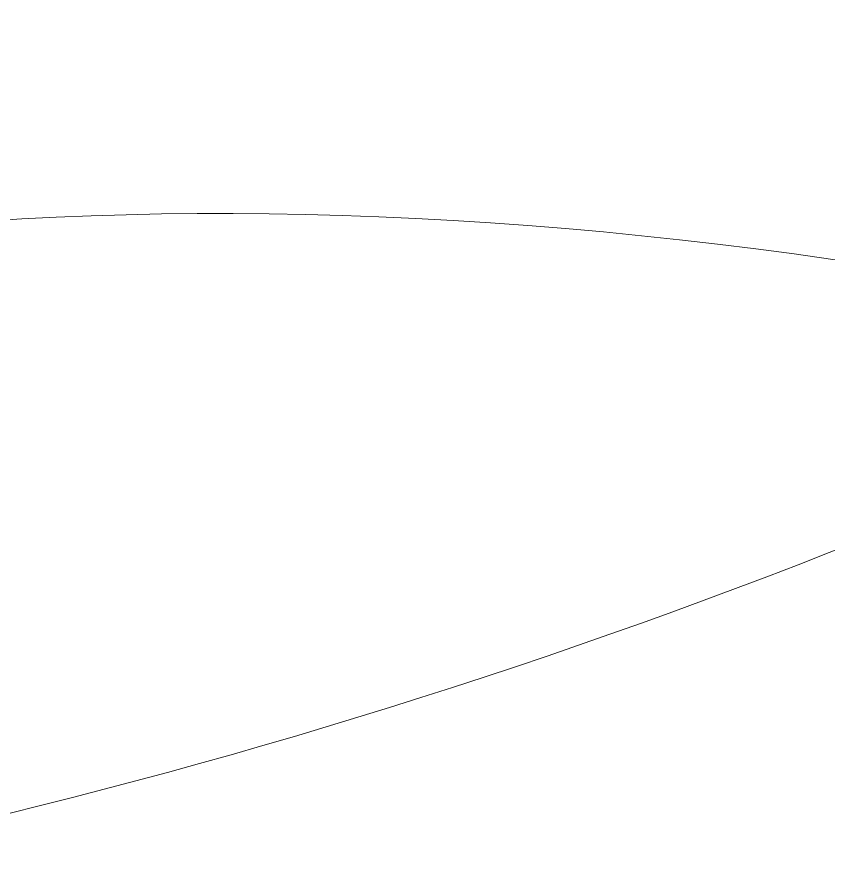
# Model space of a CAD drawing. Extents: x -864 to 2539, y -2536 to -44.
# Drawn here: x 874.9 to 887.81, y -839.27 to -825.91 of the extents above; entities that cross this region are included whole.
import ezdxf

# ---------------------------------------------------------------- set-up
doc = ezdxf.new("R2010")
doc.units = 0
doc.header["$MEASUREMENT"] = 0
doc.layers.add('Layer 1', color=7, linetype='Continuous', lineweight=0)

msp = doc.modelspace()

# ---------------------------------------------------------------- linework, layer by layer
at = {"layer": 'Layer 1'}
for points, knots in [([(978.18, -956.615), (976.98, -952.275), (974.89, -948.625), (971.93, -945.715), (967.19, -941.065), (957.91, -935.055), (943.57, -927.325), (930.41, -920.235), (918.06, -912.845), (906.82, -905.335), (940.44, -868.065), (957.48, -817.305), (957.48, -754.405), (957.48, -712.345), (949.68, -675.185), (934.29, -643.955), (918.86, -612.635), (895.81, -588.145), (865.77, -571.145), (835.78, -554.185), (799.42, -545.585), (757.68, -545.585), (726.93, -545.585), (699.07, -550.465), (674.87, -560.085), (650.63, -569.725), (629.77, -583.845), (612.87, -602.035), (595.97, -620.205), (582.9, -642.535), (574, -668.405), (565.13, -694.195), (560.63, -722.955), (560.63, -753.855), (560.63, -784.205), (564.94, -812.675), (573.45, -838.475), (581.98, -864.345), (594.86, -886.995), (611.75, -905.795), (628.65, -924.635), (649.84, -939.265), (674.73, -949.265), (699.57, -959.255), (728.03, -964.325), (759.33, -964.325), (797.42, -964.325), (830.12, -957.625), (856.54, -944.415), (870.34, -954.305), (883.24, -963.105), (894.9, -970.575), (906.85, -978.245), (917.43, -984.175), (926.34, -988.225), (935.41, -992.335), (943.28, -994.415), (949.73, -994.415), (957.88, -994.415), (964.91, -991.305), (970.64, -985.145), (970.68, -985.105), (970.72, -985.055), (970.76, -985.015), (976.47, -978.825), (979.37, -972.475), (979.37, -966.155), (979.37, -962.675), (978.97, -959.495), (978.18, -956.615)], [0, 0, 0, 0, 1, 1, 1, 2, 2, 2, 3, 3, 3, 4, 4, 4, 5, 5, 5, 6, 6, 6, 7, 7, 7, 8, 8, 8, 9, 9, 9, 10, 10, 10, 11, 11, 11, 12, 12, 12, 13, 13, 13, 14, 14, 14, 15, 15, 15, 16, 16, 16, 17, 17, 17, 18, 18, 18, 19, 19, 19, 20, 20, 20, 21, 21, 21, 22, 22, 22, 23, 23, 23, 23]), ([(920.818, -836.488), (920.685, -836.488), (920.593, -836.541), (920.46, -836.554), (917.013, -833.239), (912.916, -830.482), (908.263, -828.599), (893.563, -822.606), (878.761, -823.049), (863.878, -825.055), (865.002, -822.1), (866.041, -819.082), (866.98, -815.995), (867.276, -815.02), (867.561, -814.031), (867.842, -813.037), (879.363, -812.752), (890.824, -812.322), (902.217, -814.691), (912.983, -816.932), (922.436, -819.73), (933.559, -817.873), (938.179, -817.102), (942.762, -816.146), (947.324, -815.071), (945.709, -822.444), (943.768, -829.571), (941.522, -836.462), (934.56, -837.333), (927.217, -836.835), (920.818, -836.488)], [0, 0, 0, 0, 1, 1, 1, 2, 2, 2, 3, 3, 3, 4, 4, 4, 5, 5, 5, 6, 6, 6, 7, 7, 7, 8, 8, 8, 9, 9, 9, 10, 10, 10, 10]), ([(851.142, -850.056), (861.33, -856.206), (870.433, -864.283), (878.087, -874.114), (880.275, -876.911), (884.173, -873), (882.025, -870.243), (875.582, -861.983), (868.117, -854.943), (859.897, -849.176), (874.07, -851.589), (886.387, -858.47), (896.132, -869.248), (898.518, -871.887), (902.429, -868.002), (900.056, -865.377), (897.709, -862.778), (895.177, -860.445), (892.565, -858.297), (899.499, -858.655), (905.81, -860.922), (911.537, -865.006), (913.526, -866.411), (915.435, -864.608), (915.515, -862.659), (915.515, -862.659), (915.462, -862.659), (915.462, -862.659), (916.377, -860.935), (915.674, -858.43), (913.234, -858.655), (906.247, -859.331), (899.645, -858.125), (893.453, -854.983), (896.794, -854.412), (900.149, -853.67), (903.477, -852.596), (906.844, -851.509), (905.412, -846.179), (902.018, -847.28), (888.19, -851.734), (874.083, -851.536), (860.6, -846.537), (870.61, -845.662), (880.593, -843.302), (890.298, -839.365), (893.546, -838.039), (892.128, -832.709), (888.826, -834.048), (878.235, -838.34), (867.33, -840.745), (856.417, -841.297), (858.259, -837.929), (859.954, -834.444), (861.513, -830.857), (865.097, -830.284), (868.691, -829.76), (872.307, -829.355), (894.527, -826.862), (932.273, -839.444), (926.559, -865.629), (918.418, -891.151), (879.44, -883.182), (861.449, -869.911), (856.076, -865.95), (850.954, -861.697), (845.85, -857.445), (847.703, -855.059), (849.466, -852.594), (851.142, -850.056)], [0, 0, 0, 0, 1, 1, 1, 2, 2, 2, 3, 3, 3, 4, 4, 4, 5, 5, 5, 6, 6, 6, 7, 7, 7, 8, 8, 8, 9, 9, 9, 10, 10, 10, 11, 11, 11, 12, 12, 12, 13, 13, 13, 14, 14, 14, 15, 15, 15, 16, 16, 16, 17, 17, 17, 18, 18, 18, 19, 19, 19, 20, 20, 20, 21, 21, 21, 22, 22, 22, 23, 23, 23, 23])]:
    msp.add_open_spline(points, degree=3, knots=knots, dxfattribs=at)

doc.saveas('drawing.dxf')
